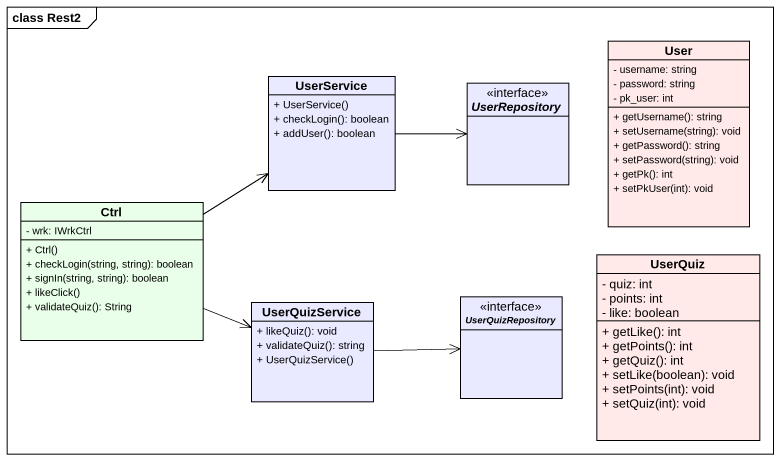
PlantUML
@startuml
mainframe class Rest2
hide circle
hide empty members
skinparam classAttributeIconSize 0
class User #FFE9E9 {
  - username: string
  - password: string
  - pk_user: int
  + getUsername(): string
  + setUsername(string): void
  + getPassword(): string
  + setPassword(string): void
  + getPk(): int
  + setPkUser(int): void
}
class UserService #E9E9FF {
  + UserService()
  + checkLogin(): boolean
  + addUser(): boolean
}
interface UserRepository #E9E9FF
class Ctrl #E9FFE9 {
  - wrk: IWrkCtrl
  + Ctrl()
  + checkLogin(string, string): boolean
  + signIn(string, string): boolean
  + likeClick()
  + validateQuiz(): String
}
class UserQuiz #FFE9E9 {
  - quiz: int
  - points: int
  - like: boolean
  + getLike(): int
  + getPoints(): int
  + getQuiz(): int
  + setLike(boolean): void
  + setPoints(int): void
  + setQuiz(int): void
}
class UserQuizService #E9E9FF {
  + likeQuiz(): void
  + validateQuiz(): string
  + UserQuizService()
}
interface UserQuizRepository #E9E9FF
UserService -right-> UserRepository
Ctrl -up-> UserService
Ctrl -right-> UserQuizService
UserQuizService -right-> UserQuizRepository
@enduml
